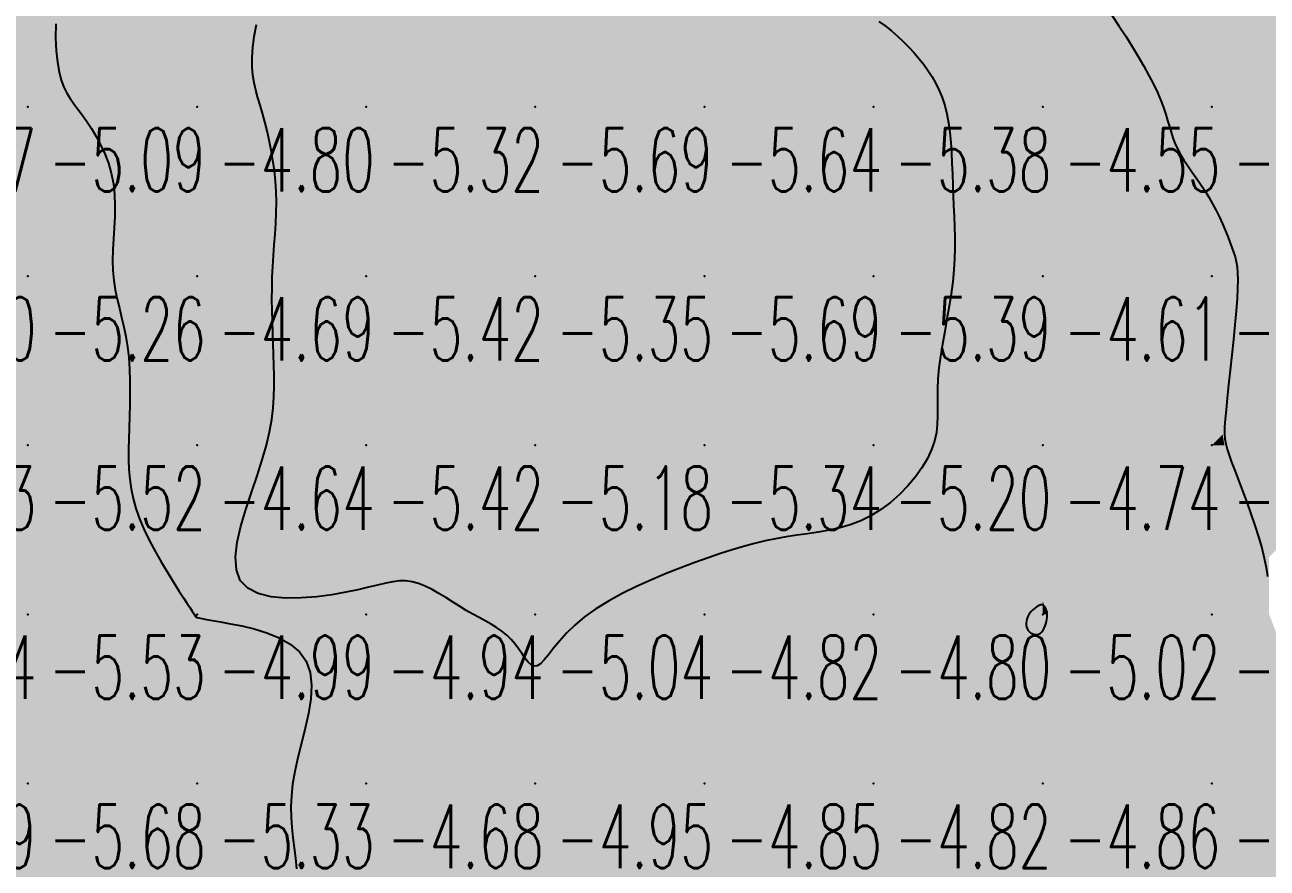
# Model space of a CAD drawing. Header units: millimetres. Extents: x 88261 to 90953, y 390274 to 392322.
# Drawn here: x 90020.1 to 90093.5, y 391712.2 to 391762.1 of the extents above; entities that cross this region are included whole.
import ezdxf
from ezdxf.enums import TextEntityAlignment as Align

# ---------------------------------------------------------------- set-up
doc = ezdxf.new("R2010")
doc.units = ezdxf.units.MM
doc.header["$LTSCALE"] = 25
for name, color, linetype in [('CN_03_00', 7, 'Continuous'), ('CN_04_00', 242, 'Continuous'), ('COTEAlt', 7, 'Continuous'), ('TN_COLORIAGE', 7, 'Continuous')]:
    doc.layers.add(name, color=color, linetype=linetype)
doc.styles.add('Simplex 1.0', font='Simplex.shx', dxfattribs={"width": 0.99, "height": 2.5})
doc.styles.get("Standard").update_dxf_attribs({"font": 'times.ttf'})

# ---------------------------------------------------------------- blocks, each defined once
blk = doc.blocks.new('COTE')
at = {"color": 0}
blk.add_point((0, 0), dxfattribs=at)
at = {"layer": 'COTEAlt'}
blk.add_attdef('ALT', text='', height=3.75, dxfattribs=at).set_placement((1.25, -1.25), align=Align.TOP_LEFT)

msp = doc.modelspace()

# ---------------------------------------------------------------- linework, layer by layer
at = {"layer": 'CN_03_00', "elevation": -4, "flags": 128}
msp.add_lwpolyline([(90084.341, 391762.669), (90084.758, 391762.041), (90085.158, 391761.421), (90085.538, 391760.814), (90085.894, 391760.223), (90086.224, 391759.651), (90086.525, 391759.101), (90086.796, 391758.578), (90087.032, 391758.084), (90087.232, 391757.622), (90087.394, 391757.195), (90087.527, 391756.798), (90087.639, 391756.426), (90087.739, 391756.075), (90087.838, 391755.738), (90087.943, 391755.41), (90088.064, 391755.087), (90088.211, 391754.762), (90088.389, 391754.431), (90088.596, 391754.094), (90088.825, 391753.749), (90089.069, 391753.397), (90089.322, 391753.037), (90089.578, 391752.669), (90089.83, 391752.292), (90090.072, 391751.906), (90090.298, 391751.511), (90090.508, 391751.113), (90090.702, 391750.716), (90090.88, 391750.325), (90091.042, 391749.946), (90091.188, 391749.584), (90091.319, 391749.244), (90091.436, 391748.93), (90091.537, 391748.646), (90091.622, 391748.373), (90091.69, 391748.094), (90091.74, 391747.788), (90091.771, 391747.436), (90091.782, 391747.018), (90091.771, 391746.513), (90091.739, 391745.904), (90091.684, 391745.177), (90091.611, 391744.358), (90091.525, 391743.48), (90091.432, 391742.574), (90091.336, 391741.673), (90091.244, 391740.811), (90091.16, 391740.02), (90091.089, 391739.332), (90091.037, 391738.771), (90091.007, 391738.317), (90091, 391737.941), (90091.02, 391737.616), (90091.069, 391737.313), (90091.15, 391737.002), (90091.266, 391736.656), (90091.419, 391736.245), (90091.609, 391735.748), (90091.828, 391735.176), (90092.067, 391734.547), (90092.316, 391733.878), (90092.563, 391733.187), (90092.8, 391732.494), (90093.015, 391731.814), (90093.199, 391731.167), (90093.345, 391730.566), (90093.458, 391730.006), (90093.548, 391729.478)], dxfattribs=at)
at = {"layer": 'CN_04_00', "elevation": -5, "flags": 128}
for points in [[(90021.901, 391762.142), (90021.883, 391761.318), (90021.917, 391760.556), (90021.991, 391759.879), (90022.093, 391759.307), (90022.221, 391758.825), (90022.372, 391758.415), (90022.547, 391758.058), (90022.744, 391757.733), (90022.961, 391757.423), (90023.198, 391757.106), (90023.454, 391756.765), (90023.726, 391756.383), (90024.005, 391755.959), (90024.282, 391755.496), (90024.549, 391754.997), (90024.794, 391754.466), (90025.008, 391753.904), (90025.182, 391753.315), (90025.306, 391752.701), (90025.374, 391752.066), (90025.396, 391751.416), (90025.384, 391750.758), (90025.351, 391750.097), (90025.311, 391749.44), (90025.276, 391748.794), (90025.258, 391748.165), (90025.272, 391747.56), (90025.326, 391746.982), (90025.414, 391746.425), (90025.528, 391745.882), (90025.657, 391745.342), (90025.793, 391744.799), (90025.926, 391744.243), (90026.046, 391743.666), (90026.144, 391743.058), (90026.214, 391742.416), (90026.256, 391741.744), (90026.277, 391741.052), (90026.281, 391740.348), (90026.272, 391739.643), (90026.255, 391738.944), (90026.235, 391738.262), (90026.217, 391737.605), (90026.205, 391736.98), (90026.205, 391736.38), (90026.225, 391735.799), (90026.271, 391735.228), (90026.35, 391734.659), (90026.469, 391734.084), (90026.634, 391733.495), (90026.852, 391732.884), (90027.126, 391732.246), (90027.444, 391731.594), (90027.792, 391730.941), (90028.156, 391730.304), (90028.518, 391729.698), (90028.866, 391729.137), (90029.183, 391728.637), (90029.456, 391728.214), (90029.672, 391727.877), (90029.835, 391727.621), (90029.954, 391727.433), (90030.035, 391727.302), (90030.087, 391727.216), (90030.118, 391727.165), (90030.134, 391727.137), (90030.144, 391727.119), (90030.157, 391727.104), (90030.187, 391727.085), (90030.251, 391727.062), (90030.364, 391727.032), (90030.542, 391726.992), (90030.802, 391726.94), (90031.16, 391726.874), (90031.631, 391726.791), (90032.222, 391726.688), (90032.904, 391726.554), (90033.637, 391726.378), (90034.382, 391726.149), (90035.1, 391725.855), (90035.752, 391725.485), (90036.3, 391725.028), (90036.703, 391724.471), (90036.934, 391723.81), (90037.013, 391723.061), (90036.971, 391722.246), (90036.838, 391721.386), (90036.646, 391720.506), (90036.426, 391719.626), (90036.208, 391718.768), (90036.023, 391717.956), (90035.897, 391717.205), (90035.825, 391716.51), (90035.801, 391715.858), (90035.814, 391715.237), (90035.856, 391714.636), (90035.917, 391714.043), (90035.989, 391713.446), (90036.063, 391712.833), (90036.132, 391712.195)], [(90070.57, 391762.298), (90070.942, 391762.024), (90071.306, 391761.732), (90071.659, 391761.424), (90072.001, 391761.103), (90072.33, 391760.772), (90072.643, 391760.433), (90072.94, 391760.088), (90073.22, 391759.738), (90073.48, 391759.381), (90073.72, 391759.011), (90073.939, 391758.625), (90074.135, 391758.219), (90074.309, 391757.787), (90074.458, 391757.325), (90074.582, 391756.829), (90074.68, 391756.296), (90074.755, 391755.732), (90074.812, 391755.14), (90074.855, 391754.529), (90074.886, 391753.905), (90074.911, 391753.272), (90074.933, 391752.638), (90074.956, 391752.009), (90074.983, 391751.388), (90075.01, 391750.773), (90075.033, 391750.159), (90075.047, 391749.54), (90075.049, 391748.911), (90075.033, 391748.266), (90074.994, 391747.601), (90074.929, 391746.911), (90074.835, 391746.192), (90074.719, 391745.453), (90074.589, 391744.704), (90074.455, 391743.954), (90074.325, 391743.214), (90074.209, 391742.494), (90074.115, 391741.805), (90074.053, 391741.156), (90074.026, 391740.555), (90074.025, 391739.995), (90074.033, 391739.467), (90074.035, 391738.962), (90074.017, 391738.47), (90073.962, 391737.981), (90073.856, 391737.487), (90073.684, 391736.978), (90073.433, 391736.447), (90073.109, 391735.904), (90072.72, 391735.361), (90072.274, 391734.83), (90071.78, 391734.323), (90071.246, 391733.852), (90070.681, 391733.429), (90070.092, 391733.067), (90069.488, 391732.773), (90068.872, 391732.541), (90068.247, 391732.36), (90067.616, 391732.217), (90066.981, 391732.103), (90066.345, 391732.006), (90065.712, 391731.915), (90065.084, 391731.819), (90064.461, 391731.709), (90063.839, 391731.58), (90063.209, 391731.431), (90062.565, 391731.26), (90061.898, 391731.064), (90061.201, 391730.842), (90060.466, 391730.591), (90059.685, 391730.31), (90058.857, 391729.997), (90057.994, 391729.654), (90057.117, 391729.283), (90056.243, 391728.887), (90055.391, 391728.467), (90054.581, 391728.027), (90053.831, 391727.569), (90053.161, 391727.095), (90052.583, 391726.609), (90052.092, 391726.126), (90051.677, 391725.662), (90051.328, 391725.233), (90051.034, 391724.855), (90050.783, 391724.545), (90050.565, 391724.318), (90050.369, 391724.191), (90050.185, 391724.174), (90050.008, 391724.255), (90049.832, 391724.415), (90049.654, 391724.635), (90049.468, 391724.899), (90049.27, 391725.186), (90049.055, 391725.479), (90048.819, 391725.759), (90048.557, 391726.013), (90048.27, 391726.242), (90047.962, 391726.453), (90047.634, 391726.653), (90047.287, 391726.849), (90046.925, 391727.047), (90046.55, 391727.254), (90046.162, 391727.477), (90045.766, 391727.719), (90045.363, 391727.973), (90044.956, 391728.229), (90044.549, 391728.476), (90044.143, 391728.703), (90043.743, 391728.901), (90043.35, 391729.059), (90042.968, 391729.167), (90042.596, 391729.218), (90042.222, 391729.215), (90041.83, 391729.168), (90041.403, 391729.085), (90040.928, 391728.973), (90040.386, 391728.84), (90039.763, 391728.695), (90039.043, 391728.546), (90038.219, 391728.402), (90037.324, 391728.282), (90036.4, 391728.208), (90035.489, 391728.2), (90034.632, 391728.278), (90033.871, 391728.465), (90033.248, 391728.779), (90032.806, 391729.244), (90032.573, 391729.869), (90032.525, 391730.634), (90032.626, 391731.505), (90032.841, 391732.453), (90033.133, 391733.445), (90033.465, 391734.45), (90033.802, 391735.436), (90034.106, 391736.373), (90034.35, 391737.236), (90034.533, 391738.029), (90034.663, 391738.764), (90034.749, 391739.453), (90034.798, 391740.108), (90034.817, 391740.739), (90034.816, 391741.36), (90034.8, 391741.981), (90034.779, 391742.611), (90034.754, 391743.252), (90034.729, 391743.9), (90034.707, 391744.553), (90034.69, 391745.209), (90034.681, 391745.866), (90034.683, 391746.521), (90034.699, 391747.172), (90034.729, 391747.817), (90034.77, 391748.457), (90034.817, 391749.093), (90034.862, 391749.724), (90034.902, 391750.353), (90034.93, 391750.979), (90034.941, 391751.604), (90034.928, 391752.229), (90034.889, 391752.854), (90034.824, 391753.474), (90034.738, 391754.086), (90034.634, 391754.685), (90034.516, 391755.267), (90034.388, 391755.827), (90034.252, 391756.36), (90034.113, 391756.863), (90033.975, 391757.333), (90033.844, 391757.781), (90033.725, 391758.22), (90033.626, 391758.664), (90033.552, 391759.125), (90033.51, 391759.616), (90033.506, 391760.151), (90033.547, 391760.743), (90033.635, 391761.401), (90033.762, 391762.113)]]:
    msp.add_lwpolyline(points, dxfattribs=at)
msp.add_lwpolyline([(90080.209, 391726.214), (90080.28, 391726.314), (90080.34, 391726.43), (90080.391, 391726.556), (90080.433, 391726.686), (90080.466, 391726.814), (90080.491, 391726.936), (90080.509, 391727.045), (90080.52, 391727.138), (90080.524, 391727.215), (90080.523, 391727.28), (90080.517, 391727.335), (90080.507, 391727.384), (90080.493, 391727.429), (90080.475, 391727.474), (90080.456, 391727.52), (90080.434, 391727.571), (90080.409, 391727.623), (90080.379, 391727.674), (90080.344, 391727.72), (90080.302, 391727.759), (90080.252, 391727.786), (90080.193, 391727.8), (90080.123, 391727.795), (90080.042, 391727.771), (90079.952, 391727.728), (90079.858, 391727.669), (90079.761, 391727.594), (90079.665, 391727.508), (90079.574, 391727.41), (90079.49, 391727.305), (90079.417, 391727.192), (90079.358, 391727.076), (90079.314, 391726.957), (90079.284, 391726.837), (90079.27, 391726.719), (90079.272, 391726.604), (90079.291, 391726.495), (90079.326, 391726.394), (90079.379, 391726.301), (90079.449, 391726.221), (90079.532, 391726.153), (90079.627, 391726.101), (90079.728, 391726.065), (90079.832, 391726.049), (90079.936, 391726.055), (90080.036, 391726.083), (90080.128, 391726.136), (90080.209, 391726.214)], close=True, dxfattribs=at)
at = {"layer": 'TN_COLORIAGE', "color": 141}
for points in [[(90010.249, 391767.239, -5.095), (90010.249, 391757.239, -5.095), (90020.249, 391767.239, -5.095)], [(90010.249, 391757.239, -5.095), (90020.249, 391757.239, -5.095), (90020.249, 391767.239, -5.095)], [(90020.249, 391767.239, -5), (90021.842, 391767.239, -5), (90020.249, 391757.239, -5), (90021.709, 391758.699, -5)], [(90035.153, 391767.239, -5.522), (90033.005, 391759.995, -5.522), (90040.249, 391767.239, -5.522)], [(90040.249, 391767.239, -5), (90033.005, 391759.995, -5), (90040.249, 391757.239, -5), (90034.11, 391757.239, -5)], [(90040.249, 391767.239, -5.893), (90040.249, 391757.239, -5.893), (90050.249, 391767.239, -5.893)], [(90040.249, 391757.239, -5.893), (90050.249, 391757.239, -5.893), (90050.249, 391767.239, -5.893)], [(90050.249, 391767.239, -5.421), (90050.249, 391757.239, -5.421), (90060.249, 391767.239, -5.421)], [(90050.249, 391757.239, -5.421), (90060.249, 391757.239, -5.421), (90060.249, 391767.239, -5.421)], [(90060.249, 391757.239, -5), (90067.021, 391764.012, -5), (90060.249, 391767.239, -5), (90066.044, 391767.239, -5)], [(90060.249, 391757.239, -5), (90067.021, 391764.012, -5), (90070.249, 391757.239, -5), (90070.249, 391762.795, -5)], [(90073.132, 391760.123, -5.382), (90070.249, 391762.795, -5.382), (90070.249, 391757.239, -5.382)], [(90073.132, 391760.123, -5.382), (90074.864, 391757.239, -5.382), (90070.249, 391757.239, -5.382)], [(90021.709, 391758.699, -5.086), (90023.268, 391757.239, -5.086), (90020.249, 391757.239, -5.086)], [(90010.249, 391757.239, -5.086), (90010.249, 391747.239, -5.086), (90020.249, 391757.239, -5.086)], [(90010.249, 391747.239, -5.086), (90020.249, 391747.239, -5.086), (90020.249, 391757.239, -5.086)], [(90020.249, 391747.239, -5), (90025.941, 391752.932, -5), (90020.249, 391757.239, -5), (90023.268, 391757.239, -5)], [(90035.234, 391752.224, -5.316), (90034.11, 391757.239, -5.316), (90040.249, 391757.239, -5.316)], [(90040.249, 391747.239, -5), (90034.524, 391747.239, -5), (90040.249, 391757.239, -5), (90035.234, 391752.224, -5)], [(90040.249, 391747.239, -5.69), (90050.249, 391747.239, -5.69), (90050.249, 391757.239, -5.69)], [(90040.249, 391757.239, -5.69), (90040.249, 391747.239, -5.69), (90050.249, 391757.239, -5.69)], [(90050.249, 391757.239, -5.641), (90050.249, 391747.239, -5.641), (90060.249, 391757.239, -5.641)], [(90050.249, 391747.239, -5.641), (90060.249, 391747.239, -5.641), (90060.249, 391757.239, -5.641)], [(90060.249, 391757.239, -5.382), (90060.249, 391747.239, -5.382), (90070.249, 391757.239, -5.382)], [(90060.249, 391747.239, -5.382), (90070.249, 391747.239, -5.382), (90070.249, 391757.239, -5.382)], [(90070.249, 391747.239, -5), (90074.903, 391751.893, -5), (90070.249, 391757.239, -5), (90074.864, 391757.239, -5)], [(90024.803, 391747.239, -5.263), (90025.941, 391752.932, -5.263), (90020.249, 391747.239, -5.263)], [(90074.903, 391751.893, -5.388), (90075.262, 391747.239, -5.388), (90070.249, 391747.239, -5.388)], [(90010.249, 391747.239, -5.263), (90010.249, 391737.239, -5.263), (90020.249, 391747.239, -5.263)], [(90010.249, 391737.239, -5.263), (90020.249, 391737.239, -5.263), (90020.249, 391747.239, -5.263)], [(90020.249, 391737.239, -5), (90026.477, 391743.468, -5), (90020.249, 391747.239, -5), (90024.803, 391747.239, -5)], [(90034.861, 391741.851, -5.42), (90034.524, 391747.239, -5.42), (90040.249, 391747.239, -5.42)], [(90040.249, 391737.239, -5), (90034.835, 391737.239, -5), (90040.249, 391747.239, -5), (90034.861, 391741.851, -5)], [(90040.249, 391747.239, -5.352), (90040.249, 391737.239, -5.352), (90050.249, 391747.239, -5.352)], [(90040.249, 391737.239, -5.352), (90050.249, 391737.239, -5.352), (90050.249, 391747.239, -5.352)], [(90050.249, 391747.239, -5.689), (90050.249, 391737.239, -5.689), (90060.249, 391747.239, -5.689)], [(90050.249, 391737.239, -5.689), (90060.249, 391737.239, -5.689), (90060.249, 391747.239, -5.689)], [(90060.249, 391747.239, -5.388), (90060.249, 391737.239, -5.388), (90070.249, 391747.239, -5.388)], [(90060.249, 391737.239, -5.388), (90070.249, 391737.239, -5.388), (90070.249, 391747.239, -5.388)], [(90070.249, 391747.239, -5), (90075.262, 391747.239, -5), (90070.249, 391737.239, -5), (90073.624, 391740.615, -5)], [(90026.152, 391737.239, -5.519), (90026.477, 391743.468, -5.519), (90020.249, 391737.239, -5.519)], [(90073.624, 391740.615, -5.197), (90074.557, 391737.239, -5.197), (90070.249, 391737.239, -5.197)], [(90010.249, 391737.239, -5.519), (90010.249, 391727.239, -5.519), (90020.249, 391737.239, -5.519)], [(90010.249, 391727.239, -5.519), (90020.249, 391727.239, -5.519), (90020.249, 391737.239, -5.519)], [(90020.249, 391727.239, -5), (90026.215, 391733.206, -5), (90020.249, 391737.239, -5), (90026.152, 391737.239, -5)], [(90034.835, 391737.239, -5.425), (90030.438, 391727.429, -5.425), (90040.249, 391737.239, -5.425)], [(90040.249, 391728.508, -5.425), (90030.438, 391727.429, -5.425), (90040.249, 391737.239, -5.425)], [(90040.249, 391737.239, -5), (90040.249, 391728.508, -5), (90050.249, 391737.239, -5), (90042.824, 391729.814, -5)], [(90050.249, 391737.239, -5), (90042.824, 391729.814, -5), (90050.249, 391727.239, -5), (90046.263, 391727.239, -5)], [(90050.249, 391737.239, -5.343), (90050.249, 391727.239, -5.343), (90060.249, 391737.239, -5.343)], [(90060.249, 391737.239, -5), (90060.249, 391730.657, -5), (90050.249, 391727.239, -5), (90052.117, 391727.239, -5)], [(90060.249, 391737.239, -5), (90060.249, 391730.657, -5), (90070.249, 391737.239, -5), (90065.001, 391731.992, -5)], [(90070.249, 391732.293, -5.197), (90065.001, 391731.992, -5.197), (90070.249, 391737.239, -5.197)], [(90074.557, 391737.239, -5.197), (90070.249, 391732.293, -5.197), (90070.249, 391737.239, -5.197)], [(90026.215, 391733.206, -5.532), (90030.097, 391727.239, -5.532), (90020.249, 391727.239, -5.532)], [(90080.249, 391728.016, -5.022), (90079.266, 391727.239, -5.022), (90080.249, 391727.239, -5.022)], [(90080.476, 391727.466, -5.022), (90080.249, 391728.016, -5.022), (90080.249, 391727.239, -5.022)], [(90010.249, 391719.89, -5.532), (90011.93, 391718.921, -5.532), (90010.249, 391727.239, -5.532), (90020.249, 391727.239, -5.532)], [(90012.543, 391717.239, -5.532), (90011.93, 391718.921, -5.532), (90020.249, 391717.239, -5.532), (90020.249, 391727.239, -5.532)], [(90020.249, 391717.239, -5), (90030.13, 391727.121, -5), (90020.249, 391727.239, -5), (90030.097, 391727.239, -5)], [(90020.249, 391717.239, -5), (90030.13, 391727.121, -5), (90030.249, 391717.239, -5), (90030.249, 391726.994, -5)], [(90038.658, 391725.649, -5.326), (90030.249, 391726.994, -5.326), (90030.249, 391717.239, -5.326)], [(90049.1, 391726.091, -5.041), (90046.263, 391727.239, -5.041), (90050.249, 391727.239, -5.041)], [(90049.1, 391726.091, -5.041), (90050.249, 391722.954, -5.041), (90050.249, 391727.239, -5.041)], [(90052.117, 391727.239, -5.041), (90050.249, 391722.954, -5.041), (90050.249, 391727.239, -5.041)], [(90079.266, 391727.239, -5.022), (90079.189, 391726.18, -5.022), (90080.249, 391727.239, -5.022)], [(90079.189, 391726.18, -5.022), (90080.249, 391725.849, -5.022), (90080.249, 391727.239, -5.022)], [(90080.476, 391727.466, -5.022), (90080.582, 391727.239, -5.022), (90080.249, 391727.239, -5.022)], [(90080.582, 391727.239, -5.022), (90080.249, 391725.849, -5.022), (90080.249, 391727.239, -5.022)], [(90035.336, 391717.239, -5.326), (90038.658, 391725.649, -5.326), (90030.249, 391717.239, -5.326)], [(90012.543, 391717.239, -5.682), (90015.68, 391712.671, -5.682), (90020.249, 391717.239, -5.682)], [(90018.67, 391707.239, -5.682), (90015.68, 391712.671, -5.682), (90020.249, 391707.239, -5.682), (90020.249, 391717.239, -5.682)], [(90020.249, 391717.239, -5.326), (90020.249, 391707.239, -5.326), (90030.249, 391717.239, -5.326)], [(90020.249, 391707.239, -5.326), (90030.249, 391707.239, -5.326), (90030.249, 391717.239, -5.326)], [(90030.249, 391707.239, -5), (90036.139, 391713.13, -5), (90030.249, 391717.239, -5), (90035.336, 391717.239, -5)], [(90036.139, 391713.13, -5.452), (90036.489, 391707.239, -5.452), (90030.249, 391707.239, -5.452)]]:
    msp.add_solid(points, dxfattribs=at)
at = {"layer": 'TN_COLORIAGE', "color": 131}
for points in [[(90021.709, 391758.699, -4.497), (90021.842, 391767.239, -4.497), (90030.249, 391767.239, -4.497)], [(90023.268, 391757.239, -4.497), (90021.709, 391758.699, -4.497), (90030.249, 391757.239, -4.497), (90030.249, 391767.239, -4.497)], [(90033.005, 391759.995, -4.497), (90035.153, 391767.239, -4.497), (90030.249, 391757.239, -4.497), (90030.249, 391767.239, -4.497)], [(90070.249, 391762.795, -4.058), (90073.132, 391760.123, -4.058), (90070.249, 391767.239, -4.058), (90080.249, 391767.239, -4.058)], [(90074.864, 391757.239, -4.058), (90073.132, 391760.123, -4.058), (90080.249, 391757.239, -4.058), (90080.249, 391767.239, -4.058)], [(90080.249, 391757.239, -4), (90084.951, 391761.942, -4), (90080.249, 391767.239, -4), (90081.093, 391767.239, -4)], [(90084.951, 391761.942, -4.554), (90087.649, 391757.239, -4.554), (90080.249, 391757.239, -4.554)], [(90034.11, 391757.239, -4.801), (90033.005, 391759.995, -4.801), (90030.249, 391757.239, -4.801)], [(90023.268, 391757.239, -4.801), (90025.941, 391752.932, -4.801), (90030.249, 391757.239, -4.801)], [(90025.941, 391752.932, -4.686), (90024.803, 391747.239, -4.686), (90030.249, 391757.239, -4.686), (90030.249, 391747.239, -4.686)], [(90034.11, 391757.239, -4.686), (90035.234, 391752.224, -4.686), (90030.249, 391757.239, -4.686), (90030.249, 391747.239, -4.686)], [(90074.864, 391757.239, -4.554), (90074.903, 391751.893, -4.554), (90080.249, 391757.239, -4.554)], [(90075.262, 391747.239, -4.554), (90074.903, 391751.893, -4.554), (90080.249, 391747.239, -4.554), (90080.249, 391757.239, -4.554)], [(90080.249, 391747.239, -4), (90087.841, 391754.832, -4), (90080.249, 391757.239, -4), (90087.649, 391757.239, -4)], [(90080.249, 391747.239, -4), (90087.841, 391754.832, -4), (90090.249, 391747.239, -4), (90090.249, 391752.004, -4)], [(90035.234, 391752.224, -4.686), (90034.524, 391747.239, -4.686), (90030.249, 391747.239, -4.686)], [(90091.594, 391748.585, -4.177), (90090.249, 391752.004, -4.177), (90090.249, 391747.239, -4.177)], [(90091.594, 391748.585, -4.177), (90091.988, 391747.239, -4.177), (90090.249, 391747.239, -4.177)], [(90024.803, 391747.239, -4.686), (90026.477, 391743.468, -4.686), (90030.249, 391747.239, -4.686)], [(90026.477, 391743.468, -4.64), (90026.152, 391737.239, -4.64), (90030.249, 391747.239, -4.64), (90030.249, 391737.239, -4.64)], [(90034.524, 391747.239, -4.64), (90034.861, 391741.851, -4.64), (90030.249, 391747.239, -4.64), (90030.249, 391737.239, -4.64)], [(90073.624, 391740.615, -4.614), (90075.262, 391747.239, -4.614), (90080.249, 391747.239, -4.614)], [(90074.557, 391737.239, -4.614), (90073.624, 391740.615, -4.614), (90080.249, 391737.239, -4.614), (90080.249, 391747.239, -4.614)], [(90080.249, 391747.239, -4.177), (90080.249, 391737.239, -4.177), (90090.249, 391747.239, -4.177)], [(90080.249, 391737.239, -4.177), (90090.249, 391737.239, -4.177), (90090.249, 391747.239, -4.177)], [(90090.249, 391747.239, -4), (90091.988, 391747.239, -4), (90090.249, 391737.239, -4), (90090.888, 391737.879, -4)], [(90034.861, 391741.851, -4.64), (90034.835, 391737.239, -4.64), (90030.249, 391737.239, -4.64)], [(90090.888, 391737.879, -4.058), (90090.996, 391737.239, -4.058), (90090.249, 391737.239, -4.058)], [(90026.152, 391737.239, -4.64), (90026.215, 391733.206, -4.64), (90030.249, 391737.239, -4.64)], [(90030.097, 391727.239, -4.64), (90026.215, 391733.206, -4.64), (90030.249, 391727.239, -4.64), (90030.249, 391737.239, -4.64)], [(90030.438, 391727.429, -4.64), (90034.835, 391737.239, -4.64), (90030.249, 391727.239, -4.64), (90030.249, 391737.239, -4.64)], [(90070.249, 391732.293, -4.74), (90074.557, 391737.239, -4.74), (90070.249, 391727.239, -4.74), (90080.249, 391737.239, -4.74)], [(90079.266, 391727.239, -4.74), (90080.249, 391728.016, -4.74), (90070.249, 391727.239, -4.74), (90080.249, 391737.239, -4.74)], [(90080.249, 391728.016, -4.058), (90080.476, 391727.466, -4.058), (90080.249, 391737.239, -4.058), (90090.249, 391737.239, -4.058)], [(90080.582, 391727.239, -4.058), (90080.476, 391727.466, -4.058), (90090.249, 391727.239, -4.058), (90090.249, 391737.239, -4.058)], [(90090.249, 391727.239, -4), (90093.64, 391730.631, -4), (90090.249, 391737.239, -4), (90090.996, 391737.239, -4)], [(90065.001, 391731.992, -4.799), (90070.249, 391732.293, -4.799), (90060.249, 391727.239, -4.799), (90070.249, 391727.239, -4.799)], [(90065.001, 391731.992, -4.822), (90060.249, 391730.657, -4.822), (90060.249, 391727.239, -4.822)], [(90052.117, 391727.239, -4.822), (90060.249, 391730.657, -4.822), (90060.249, 391727.239, -4.822)], [(90093.638, 391727.239, -4.366), (90093.64, 391730.631, -4.366), (90090.249, 391727.239, -4.366)], [(90042.824, 391729.814, -4.938), (90040.249, 391728.508, -4.938), (90040.249, 391727.239, -4.938)], [(90046.263, 391727.239, -4.938), (90042.824, 391729.814, -4.938), (90040.249, 391727.239, -4.938)], [(90030.438, 391727.429, -4.938), (90040.249, 391728.508, -4.938), (90030.249, 391727.239, -4.938), (90040.249, 391727.239, -4.938)], [(90030.097, 391727.239, -4.992), (90030.13, 391727.121, -4.992), (90030.249, 391727.239, -4.992)], [(90030.249, 391726.994, -4.992), (90030.13, 391727.121, -4.992), (90030.249, 391727.239, -4.992)], [(90030.249, 391726.994, -4.938), (90038.658, 391725.649, -4.938), (90030.249, 391727.239, -4.938), (90040.249, 391727.239, -4.938)], [(90038.658, 391725.649, -4.685), (90035.336, 391717.239, -4.685), (90040.249, 391727.239, -4.685), (90040.249, 391717.239, -4.685)], [(90046.263, 391727.239, -4.685), (90049.1, 391726.091, -4.685), (90040.249, 391727.239, -4.685), (90040.249, 391717.239, -4.685)], [(90050.249, 391722.954, -4.822), (90052.117, 391727.239, -4.822), (90050.249, 391717.239, -4.822), (90060.249, 391727.239, -4.822)], [(90050.249, 391717.239, -4.822), (90060.249, 391717.239, -4.822), (90060.249, 391727.239, -4.822)], [(90060.249, 391727.239, -4.799), (90060.249, 391717.239, -4.799), (90070.249, 391727.239, -4.799)], [(90060.249, 391717.239, -4.799), (90070.249, 391717.239, -4.799), (90070.249, 391727.239, -4.799)], [(90079.189, 391726.18, -4.799), (90079.266, 391727.239, -4.799), (90070.249, 391717.239, -4.799), (90070.249, 391727.239, -4.799)], [(90080.249, 391725.849, -4.366), (90080.582, 391727.239, -4.366), (90080.249, 391717.239, -4.366), (90090.249, 391727.239, -4.366)], [(90080.249, 391717.239, -4.366), (90090.249, 391717.239, -4.366), (90090.249, 391727.239, -4.366)], [(90090.249, 391717.239, -4), (90095.486, 391722.476, -4), (90090.249, 391727.239, -4), (90093.638, 391727.239, -4)], [(90050.249, 391722.954, -4.685), (90049.1, 391726.091, -4.685), (90050.249, 391717.239, -4.685), (90040.249, 391717.239, -4.685)], [(90080.249, 391725.849, -4.815), (90079.189, 391726.18, -4.815), (90080.249, 391717.239, -4.815), (90070.249, 391717.239, -4.815)], [(90095.486, 391722.476, -4.784), (90097.079, 391717.239, -4.784), (90090.249, 391717.239, -4.784)], [(90035.336, 391717.239, -4.685), (90036.139, 391713.13, -4.685), (90040.249, 391717.239, -4.685)], [(90036.489, 391707.239, -4.685), (90036.139, 391713.13, -4.685), (90040.249, 391707.239, -4.685), (90040.249, 391717.239, -4.685)], [(90040.249, 391717.239, -4.945), (90040.249, 391707.239, -4.945), (90050.249, 391717.239, -4.945)], [(90040.249, 391707.239, -4.945), (90050.249, 391707.239, -4.945), (90050.249, 391717.239, -4.945)], [(90050.249, 391717.239, -4.855), (90050.249, 391707.239, -4.855), (90060.249, 391717.239, -4.855)], [(90050.249, 391707.239, -4.855), (90060.249, 391707.239, -4.855), (90060.249, 391717.239, -4.855)], [(90060.249, 391717.239, -4.815), (90060.249, 391707.239, -4.815), (90070.249, 391717.239, -4.815)], [(90060.249, 391707.239, -4.815), (90070.249, 391707.239, -4.815), (90070.249, 391717.239, -4.815)], [(90070.249, 391717.239, -4.865), (90070.249, 391707.239, -4.865), (90080.249, 391717.239, -4.865)], [(90070.249, 391707.239, -4.865), (90080.249, 391707.239, -4.865), (90080.249, 391717.239, -4.865)], [(90080.249, 391717.239, -4.784), (90080.249, 391707.239, -4.784), (90090.249, 391717.239, -4.784)], [(90080.249, 391707.239, -4.784), (90090.249, 391707.239, -4.784), (90090.249, 391717.239, -4.784)], [(90090.249, 391717.239, -4), (90097.079, 391717.239, -4), (90090.249, 391707.239, -4), (90095.231, 391712.222, -4)]]:
    msp.add_solid(points, dxfattribs=at)
at = {"layer": 'TN_COLORIAGE', "color": 121}
for points in [[(90081.093, 391767.239, -3.375), (90084.951, 391761.942, -3.375), (90090.249, 391767.239, -3.375)], [(90087.649, 391757.239, -3.375), (90084.951, 391761.942, -3.375), (90090.249, 391757.239, -3.375), (90090.249, 391767.239, -3.375)], [(90090.249, 391767.239, -3.003), (90090.249, 391757.239, -3.003), (90100.249, 391767.239, -3.003)], [(90090.249, 391757.239, -3), (90098.767, 391757.239, -3), (90100.249, 391767.239, -3), (90100.249, 391767.017, -3)], [(90087.649, 391757.239, -3.805), (90087.841, 391754.832, -3.805), (90090.249, 391757.239, -3.805)], [(90090.249, 391752.004, -3.805), (90087.841, 391754.832, -3.805), (90090.249, 391757.239, -3.805)], [(90090.249, 391752.004, -3), (90091.594, 391748.585, -3), (90090.249, 391757.239, -3), (90099.185, 391756.176, -3)], [(90099.185, 391756.176, -3.805), (90098.767, 391757.239, -3.805), (90090.249, 391757.239, -3.805)], [(90091.988, 391747.239, -3), (90091.594, 391748.585, -3), (90100.249, 391747.239, -3), (90099.185, 391756.176, -3)], [(90090.888, 391737.879, -3.158), (90091.988, 391747.239, -3.158), (90100.249, 391747.239, -3.158)], [(90090.996, 391737.239, -3.158), (90090.888, 391737.879, -3.158), (90100.249, 391737.239, -3.158), (90100.249, 391747.239, -3.158)], [(90090.996, 391737.239, -3.288), (90093.64, 391730.631, -3.288), (90100.249, 391737.239, -3.288)]]:
    msp.add_solid(points, dxfattribs=at)

# ---------------------------------------------------------------- block references
at = {"layer": 'COTEAlt'}
ref = msp.add_blockref('COTE', (90010.249, 391757.239), dxfattribs=at)
ref.add_attrib('ALT', '-5.47', dxfattribs={"height": 3.75, "style": 'Simplex 1.0', "width": 0.6}).set_placement((90011.499, 391755.989), align=Align.TOP_LEFT)
ref = msp.add_blockref('COTE', (90020.249, 391757.239), dxfattribs=at)
ref.add_attrib('ALT', '-5.09', dxfattribs={"height": 3.75, "style": 'Simplex 1.0', "width": 0.6}).set_placement((90021.499, 391755.989), align=Align.TOP_LEFT)
ref = msp.add_blockref('COTE', (90030.249, 391757.239), dxfattribs=at)
ref.add_attrib('ALT', '-4.80', dxfattribs={"height": 3.75, "style": 'Simplex 1.0', "width": 0.6}).set_placement((90031.499, 391755.989), align=Align.TOP_LEFT)
ref = msp.add_blockref('COTE', (90040.249, 391757.239), dxfattribs=at)
ref.add_attrib('ALT', '-5.32', dxfattribs={"height": 3.75, "style": 'Simplex 1.0', "width": 0.6}).set_placement((90041.499, 391755.989), align=Align.TOP_LEFT)
ref = msp.add_blockref('COTE', (90050.249, 391757.239), dxfattribs=at)
ref.add_attrib('ALT', '-5.69', dxfattribs={"height": 3.75, "style": 'Simplex 1.0', "width": 0.6}).set_placement((90051.499, 391755.989), align=Align.TOP_LEFT)
ref = msp.add_blockref('COTE', (90060.249, 391757.239), dxfattribs=at)
ref.add_attrib('ALT', '-5.64', dxfattribs={"height": 3.75, "style": 'Simplex 1.0', "width": 0.6}).set_placement((90061.499, 391755.989), align=Align.TOP_LEFT)
ref = msp.add_blockref('COTE', (90070.249, 391757.239), dxfattribs=at)
ref.add_attrib('ALT', '-5.38', dxfattribs={"height": 3.75, "style": 'Simplex 1.0', "width": 0.6}).set_placement((90071.499, 391755.989), align=Align.TOP_LEFT)
ref = msp.add_blockref('COTE', (90080.249, 391757.239), dxfattribs=at)
ref.add_attrib('ALT', '-4.55', dxfattribs={"height": 3.75, "style": 'Simplex 1.0', "width": 0.6}).set_placement((90081.499, 391755.989), align=Align.TOP_LEFT)
ref = msp.add_blockref('COTE', (90090.249, 391757.239), dxfattribs=at)
ref.add_attrib('ALT', '-3.81', dxfattribs={"height": 3.75, "style": 'Simplex 1.0', "width": 0.6}).set_placement((90091.499, 391755.989), align=Align.TOP_LEFT)
ref = msp.add_blockref('COTE', (90010.249, 391747.239), dxfattribs=at)
ref.add_attrib('ALT', '-5.40', dxfattribs={"height": 3.75, "style": 'Simplex 1.0', "width": 0.6}).set_placement((90011.499, 391745.989), align=Align.TOP_LEFT)
ref = msp.add_blockref('COTE', (90020.249, 391747.239), dxfattribs=at)
ref.add_attrib('ALT', '-5.26', dxfattribs={"height": 3.75, "style": 'Simplex 1.0', "width": 0.6}).set_placement((90021.499, 391745.989), align=Align.TOP_LEFT)
ref = msp.add_blockref('COTE', (90030.249, 391747.239), dxfattribs=at)
ref.add_attrib('ALT', '-4.69', dxfattribs={"height": 3.75, "style": 'Simplex 1.0', "width": 0.6}).set_placement((90031.499, 391745.989), align=Align.TOP_LEFT)
ref = msp.add_blockref('COTE', (90040.249, 391747.239), dxfattribs=at)
ref.add_attrib('ALT', '-5.42', dxfattribs={"height": 3.75, "style": 'Simplex 1.0', "width": 0.6}).set_placement((90041.499, 391745.989), align=Align.TOP_LEFT)
ref = msp.add_blockref('COTE', (90050.249, 391747.239), dxfattribs=at)
ref.add_attrib('ALT', '-5.35', dxfattribs={"height": 3.75, "style": 'Simplex 1.0', "width": 0.6}).set_placement((90051.499, 391745.989), align=Align.TOP_LEFT)
ref = msp.add_blockref('COTE', (90060.249, 391747.239), dxfattribs=at)
ref.add_attrib('ALT', '-5.69', dxfattribs={"height": 3.75, "style": 'Simplex 1.0', "width": 0.6}).set_placement((90061.499, 391745.989), align=Align.TOP_LEFT)
ref = msp.add_blockref('COTE', (90070.249, 391747.239), dxfattribs=at)
ref.add_attrib('ALT', '-5.39', dxfattribs={"height": 3.75, "style": 'Simplex 1.0', "width": 0.6}).set_placement((90071.499, 391745.989), align=Align.TOP_LEFT)
ref = msp.add_blockref('COTE', (90080.249, 391747.239), dxfattribs=at)
ref.add_attrib('ALT', '-4.61', dxfattribs={"height": 3.75, "style": 'Simplex 1.0', "width": 0.6}).set_placement((90081.499, 391745.989), align=Align.TOP_LEFT)
ref = msp.add_blockref('COTE', (90090.249, 391747.239), dxfattribs=at)
ref.add_attrib('ALT', '-4.18', dxfattribs={"height": 3.75, "style": 'Simplex 1.0', "width": 0.6}).set_placement((90091.499, 391745.989), align=Align.TOP_LEFT)
ref = msp.add_blockref('COTE', (90010.249, 391737.239), dxfattribs=at)
ref.add_attrib('ALT', '-5.33', dxfattribs={"height": 3.75, "style": 'Simplex 1.0', "width": 0.6}).set_placement((90011.499, 391735.989), align=Align.TOP_LEFT)
ref = msp.add_blockref('COTE', (90020.249, 391737.239), dxfattribs=at)
ref.add_attrib('ALT', '-5.52', dxfattribs={"height": 3.75, "style": 'Simplex 1.0', "width": 0.6}).set_placement((90021.499, 391735.989), align=Align.TOP_LEFT)
ref = msp.add_blockref('COTE', (90030.249, 391737.239), dxfattribs=at)
ref.add_attrib('ALT', '-4.64', dxfattribs={"height": 3.75, "style": 'Simplex 1.0', "width": 0.6}).set_placement((90031.499, 391735.989), align=Align.TOP_LEFT)
ref = msp.add_blockref('COTE', (90040.249, 391737.239), dxfattribs=at)
ref.add_attrib('ALT', '-5.42', dxfattribs={"height": 3.75, "style": 'Simplex 1.0', "width": 0.6}).set_placement((90041.499, 391735.989), align=Align.TOP_LEFT)
ref = msp.add_blockref('COTE', (90050.249, 391737.239), dxfattribs=at)
ref.add_attrib('ALT', '-5.18', dxfattribs={"height": 3.75, "style": 'Simplex 1.0', "width": 0.6}).set_placement((90051.499, 391735.989), align=Align.TOP_LEFT)
ref = msp.add_blockref('COTE', (90060.249, 391737.239), dxfattribs=at)
ref.add_attrib('ALT', '-5.34', dxfattribs={"height": 3.75, "style": 'Simplex 1.0', "width": 0.6}).set_placement((90061.499, 391735.989), align=Align.TOP_LEFT)
ref = msp.add_blockref('COTE', (90070.249, 391737.239), dxfattribs=at)
ref.add_attrib('ALT', '-5.20', dxfattribs={"height": 3.75, "style": 'Simplex 1.0', "width": 0.6}).set_placement((90071.499, 391735.989), align=Align.TOP_LEFT)
ref = msp.add_blockref('COTE', (90080.249, 391737.239), dxfattribs=at)
ref.add_attrib('ALT', '-4.74', dxfattribs={"height": 3.75, "style": 'Simplex 1.0', "width": 0.6}).set_placement((90081.499, 391735.989), align=Align.TOP_LEFT)
ref = msp.add_blockref('COTE', (90090.249, 391737.239), dxfattribs=at)
ref.add_attrib('ALT', '-4.06', dxfattribs={"height": 3.75, "style": 'Simplex 1.0', "width": 0.6}).set_placement((90091.499, 391735.989), align=Align.TOP_LEFT)
ref = msp.add_blockref('COTE', (90010.249, 391727.239), dxfattribs=at)
ref.add_attrib('ALT', '-5.74', dxfattribs={"height": 3.75, "style": 'Simplex 1.0', "width": 0.6}).set_placement((90011.499, 391725.989), align=Align.TOP_LEFT)
ref = msp.add_blockref('COTE', (90020.249, 391727.239), dxfattribs=at)
ref.add_attrib('ALT', '-5.53', dxfattribs={"height": 3.75, "style": 'Simplex 1.0', "width": 0.6}).set_placement((90021.499, 391725.989), align=Align.TOP_LEFT)
ref = msp.add_blockref('COTE', (90030.249, 391727.239), dxfattribs=at)
ref.add_attrib('ALT', '-4.99', dxfattribs={"height": 3.75, "style": 'Simplex 1.0', "width": 0.6}).set_placement((90031.499, 391725.989), align=Align.TOP_LEFT)
ref = msp.add_blockref('COTE', (90040.249, 391727.239), dxfattribs=at)
ref.add_attrib('ALT', '-4.94', dxfattribs={"height": 3.75, "style": 'Simplex 1.0', "width": 0.6}).set_placement((90041.499, 391725.989), align=Align.TOP_LEFT)
ref = msp.add_blockref('COTE', (90050.249, 391727.239), dxfattribs=at)
ref.add_attrib('ALT', '-5.04', dxfattribs={"height": 3.75, "style": 'Simplex 1.0', "width": 0.6}).set_placement((90051.499, 391725.989), align=Align.TOP_LEFT)
ref = msp.add_blockref('COTE', (90060.249, 391727.239), dxfattribs=at)
ref.add_attrib('ALT', '-4.82', dxfattribs={"height": 3.75, "style": 'Simplex 1.0', "width": 0.6}).set_placement((90061.499, 391725.989), align=Align.TOP_LEFT)
ref = msp.add_blockref('COTE', (90070.249, 391727.239), dxfattribs=at)
ref.add_attrib('ALT', '-4.80', dxfattribs={"height": 3.75, "style": 'Simplex 1.0', "width": 0.6}).set_placement((90071.499, 391725.989), align=Align.TOP_LEFT)
ref = msp.add_blockref('COTE', (90080.249, 391727.239), dxfattribs=at)
ref.add_attrib('ALT', '-5.02', dxfattribs={"height": 3.75, "style": 'Simplex 1.0', "width": 0.6}).set_placement((90081.499, 391725.989), align=Align.TOP_LEFT)
ref = msp.add_blockref('COTE', (90090.249, 391727.239), dxfattribs=at)
ref.add_attrib('ALT', '-4.37', dxfattribs={"height": 3.75, "style": 'Simplex 1.0', "width": 0.6}).set_placement((90091.499, 391725.989), align=Align.TOP_LEFT)
ref = msp.add_blockref('COTE', (90010.249, 391717.239), dxfattribs=at)
ref.add_attrib('ALT', '-6.09', dxfattribs={"height": 3.75, "style": 'Simplex 1.0', "width": 0.6}).set_placement((90011.499, 391715.989), align=Align.TOP_LEFT)
ref = msp.add_blockref('COTE', (90020.249, 391717.239), dxfattribs=at)
ref.add_attrib('ALT', '-5.68', dxfattribs={"height": 3.75, "style": 'Simplex 1.0', "width": 0.6}).set_placement((90021.499, 391715.989), align=Align.TOP_LEFT)
ref = msp.add_blockref('COTE', (90030.249, 391717.239), dxfattribs=at)
ref.add_attrib('ALT', '-5.33', dxfattribs={"height": 3.75, "style": 'Simplex 1.0', "width": 0.6}).set_placement((90031.499, 391715.989), align=Align.TOP_LEFT)
ref = msp.add_blockref('COTE', (90040.249, 391717.239), dxfattribs=at)
ref.add_attrib('ALT', '-4.68', dxfattribs={"height": 3.75, "style": 'Simplex 1.0', "width": 0.6}).set_placement((90041.499, 391715.989), align=Align.TOP_LEFT)
ref = msp.add_blockref('COTE', (90050.249, 391717.239), dxfattribs=at)
ref.add_attrib('ALT', '-4.95', dxfattribs={"height": 3.75, "style": 'Simplex 1.0', "width": 0.6}).set_placement((90051.499, 391715.989), align=Align.TOP_LEFT)
ref = msp.add_blockref('COTE', (90060.249, 391717.239), dxfattribs=at)
ref.add_attrib('ALT', '-4.85', dxfattribs={"height": 3.75, "style": 'Simplex 1.0', "width": 0.6}).set_placement((90061.499, 391715.989), align=Align.TOP_LEFT)
ref = msp.add_blockref('COTE', (90070.249, 391717.239), dxfattribs=at)
ref.add_attrib('ALT', '-4.82', dxfattribs={"height": 3.75, "style": 'Simplex 1.0', "width": 0.6}).set_placement((90071.499, 391715.989), align=Align.TOP_LEFT)
ref = msp.add_blockref('COTE', (90080.249, 391717.239), dxfattribs=at)
ref.add_attrib('ALT', '-4.86', dxfattribs={"height": 3.75, "style": 'Simplex 1.0', "width": 0.6}).set_placement((90081.499, 391715.989), align=Align.TOP_LEFT)
ref = msp.add_blockref('COTE', (90090.249, 391717.239), dxfattribs=at)
ref.add_attrib('ALT', '-4.78', dxfattribs={"height": 3.75, "style": 'Simplex 1.0', "width": 0.6}).set_placement((90091.499, 391715.989), align=Align.TOP_LEFT)

doc.saveas('drawing.dxf')
